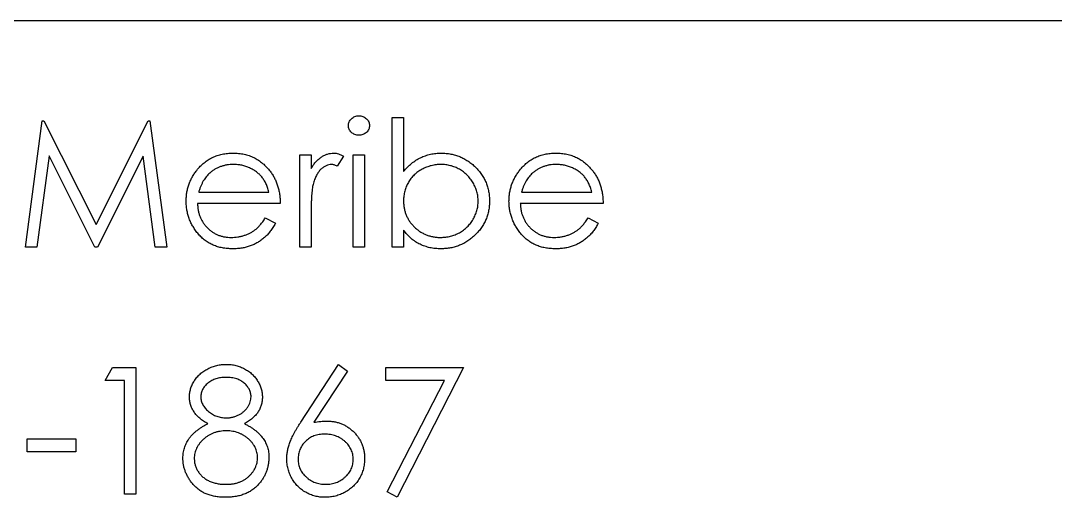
# Model space of a CAD drawing. Header units: millimetres. Extents: x -25.6 to 59.4, y -62 to 7.6.
# Drawn here: x -0.24 to 28.37, y -5.63 to 7.57 of the extents above; entities that cross this region are included whole.
import ezdxf

# ---------------------------------------------------------------- set-up
doc = ezdxf.new("R2010")
doc.units = ezdxf.units.MM

msp = doc.modelspace()

# ---------------------------------------------------------------- linework, layer by layer
at = {"color": 7, "linetype": 'Continuous', "lineweight": 25}
for p, q in [((38.139, 7.565), (-20.622, 7.565)), ((10.032, 4.887), (10.346, 4.887)), ((10.032, 1.298), (10.032, 4.887)), ((10.346, 4.887), (10.346, 3.391)), ((-0.109, 1.298), (0.353, 4.798)), ((0.353, 4.798), (0.398, 4.798)), ((0.398, 4.798), (1.843, 1.926)), ((1.843, 1.926), (3.284, 4.798)), ((3.284, 4.798), (3.33, 4.798)), ((3.33, 4.798), (3.794, 1.298)), ((0.541, 3.822), (0.207, 1.298)), ((1.81, 1.298), (0.541, 3.822)), ((3.144, 3.816), (1.88, 1.298)), ((3.479, 1.298), (3.144, 3.816)), ((7.474, 3.855), (7.788, 3.855)), ((7.474, 1.298), (7.474, 3.855)), ((7.788, 3.855), (7.788, 3.479)), ((8.685, 3.813), (8.513, 3.541)), ((8.955, 3.855), (9.269, 3.855)), ((8.955, 1.298), (8.955, 3.855)), ((9.269, 3.855), (9.269, 1.298)), ((4.68, 2.823), (6.621, 2.823)), ((13.609, 2.823), (15.551, 2.823)), ((6.935, 2.509), (4.647, 2.509)), ((15.865, 2.509), (13.576, 2.509)), ((6.522, 2.105), (6.801, 1.959)), ((7.788, 2.157), (7.788, 1.298)), ((15.451, 2.105), (15.73, 1.959)), ((10.346, 1.771), (10.346, 1.298)), ((0.207, 1.298), (-0.109, 1.298)), ((1.88, 1.298), (1.81, 1.298)), ((3.794, 1.298), (3.479, 1.298)), ((7.788, 1.298), (7.474, 1.298)), ((9.269, 1.298), (8.955, 1.298)), ((10.346, 1.298), (10.032, 1.298)), ((7.506, -3.543), (8.551, -1.946)), ((8.551, -1.946), (8.793, -2.136)), ((2.089, -2.395), (2.295, -2.036)), ((2.295, -2.036), (2.942, -2.036)), ((2.942, -2.036), (2.942, -5.536)), ((8.793, -2.136), (7.868, -3.55)), ((9.852, -2.036), (12.006, -2.036)), ((9.852, -2.395), (9.852, -2.036)), ((12.006, -2.036), (10.166, -5.625)), ((2.628, -2.395), (2.089, -2.395)), ((2.628, -5.536), (2.628, -2.395)), ((11.475, -2.395), (9.852, -2.395)), ((9.895, -5.476), (11.475, -2.395)), ((-0.065, -4.01), (1.282, -4.01)), ((-0.065, -4.369), (-0.065, -4.01)), ((1.282, -4.01), (1.282, -4.369)), ((1.282, -4.369), (-0.065, -4.369)), ((2.942, -5.536), (2.628, -5.536)), ((10.166, -5.625), (9.895, -5.476))]:
    msp.add_line(p, q, dxfattribs=at)
for points, knots in [([(8.82, 4.662), (8.821, 4.68), (8.823, 4.715), (8.84, 4.766), (8.867, 4.813), (8.905, 4.854), (8.949, 4.889), (8.999, 4.914), (9.054, 4.93), (9.091, 4.931), (9.11, 4.932)], [0, 0, 0, 0, 0.12329, 0.242149, 0.363437, 0.489745, 0.618115, 0.744894, 0.868932, 1, 1, 1, 1]), ([(9.11, 4.932), (9.13, 4.931), (9.168, 4.93), (9.223, 4.914), (9.273, 4.889), (9.318, 4.854), (9.356, 4.814), (9.383, 4.766), (9.4, 4.715), (9.402, 4.68), (9.403, 4.662)], [0, 0, 0, 0, 0.1318993, 0.2582841, 0.3843411, 0.5119796, 0.638632, 0.7592298, 0.8774122, 1, 1, 1, 1]), ([(9.11, 4.394), (9.091, 4.395), (9.054, 4.396), (8.999, 4.412), (8.949, 4.437), (8.905, 4.472), (8.867, 4.513), (8.84, 4.559), (8.823, 4.609), (8.821, 4.644), (8.82, 4.662)], [0, 0, 0, 0, 0.131867, 0.256661, 0.384213, 0.513365, 0.640443, 0.761085, 0.879146, 1, 1, 1, 1]), ([(9.403, 4.662), (9.402, 4.644), (9.4, 4.609), (9.383, 4.559), (9.356, 4.512), (9.318, 4.472), (9.273, 4.437), (9.223, 4.412), (9.168, 4.396), (9.13, 4.395), (9.11, 4.394)], [0, 0, 0, 0, 0.120162, 0.237546, 0.357497, 0.484917, 0.613329, 0.74015, 0.867301, 1, 1, 1, 1]), ([(4.627, 3.423), (4.659, 3.461), (4.721, 3.536), (4.827, 3.634), (4.941, 3.716), (5.063, 3.784), (5.193, 3.835), (5.331, 3.874), (5.476, 3.896), (5.576, 3.899), (5.627, 3.9)], [0, 0, 0, 0, 0.128835, 0.253589, 0.374643, 0.49534, 0.616325, 0.739759, 0.866842, 1, 1, 1, 1]), ([(5.627, 3.9), (5.68, 3.899), (5.783, 3.896), (5.933, 3.872), (6.075, 3.833), (6.208, 3.777), (6.334, 3.706), (6.451, 3.618), (6.561, 3.516), (6.625, 3.437), (6.657, 3.397)], [0, 0, 0, 0, 0.13204, 0.259033, 0.38188, 0.502258, 0.622752, 0.744743, 0.870109, 1, 1, 1, 1]), ([(7.788, 3.479), (7.811, 3.514), (7.856, 3.581), (7.929, 3.67), (8.005, 3.743), (8.082, 3.802), (8.163, 3.845), (8.244, 3.877), (8.328, 3.896), (8.384, 3.899), (8.412, 3.9)], [0, 0, 0, 0, 0.1600594, 0.3061124, 0.4383665, 0.5605415, 0.6753172, 0.7861136, 0.8928418, 1, 1, 1, 1]), ([(8.412, 3.9), (8.434, 3.899), (8.479, 3.897), (8.547, 3.879), (8.617, 3.852), (8.662, 3.826), (8.685, 3.813)], [0, 0, 0, 0, 0.225278, 0.463523, 0.720324, 1, 1, 1, 1]), ([(10.346, 3.391), (10.381, 3.432), (10.45, 3.511), (10.566, 3.615), (10.687, 3.703), (10.815, 3.776), (10.95, 3.831), (11.091, 3.872), (11.238, 3.896), (11.338, 3.899), (11.389, 3.9)], [0, 0, 0, 0, 0.134636, 0.262681, 0.38719, 0.50839, 0.628966, 0.749723, 0.873248, 1, 1, 1, 1]), ([(11.389, 3.9), (11.434, 3.899), (11.523, 3.896), (11.655, 3.878), (11.781, 3.848), (11.902, 3.806), (12.018, 3.75), (12.129, 3.684), (12.235, 3.604), (12.334, 3.514), (12.425, 3.415), (12.505, 3.31), (12.573, 3.2), (12.629, 3.084), (12.672, 2.964), (12.701, 2.838), (12.72, 2.706), (12.723, 2.617), (12.724, 2.572)], [0, 0, 0, 0, 0.064649, 0.127821, 0.189419, 0.250372, 0.311137, 0.372825, 0.435463, 0.500128, 0.564773, 0.627344, 0.688919, 0.749829, 0.810578, 0.872176, 0.935017, 1, 1, 1, 1]), ([(13.557, 3.423), (13.589, 3.461), (13.651, 3.536), (13.757, 3.634), (13.871, 3.716), (13.992, 3.784), (14.123, 3.835), (14.26, 3.874), (14.406, 3.896), (14.506, 3.899), (14.557, 3.9)], [0, 0, 0, 0, 0.128835, 0.253589, 0.374643, 0.49534, 0.616325, 0.739759, 0.866842, 1, 1, 1, 1]), ([(14.557, 3.9), (14.609, 3.899), (14.712, 3.896), (14.862, 3.872), (15.004, 3.833), (15.138, 3.777), (15.264, 3.706), (15.38, 3.618), (15.49, 3.516), (15.554, 3.437), (15.587, 3.397)], [0, 0, 0, 0, 0.13204, 0.259033, 0.38188, 0.502258, 0.622752, 0.744743, 0.870109, 1, 1, 1, 1]), ([(5.643, 3.586), (5.612, 3.585), (5.55, 3.584), (5.459, 3.573), (5.371, 3.554), (5.286, 3.528), (5.206, 3.493), (5.127, 3.453), (5.054, 3.403), (5.008, 3.365), (4.984, 3.346)], [0, 0, 0, 0, 0.131092, 0.259141, 0.384162, 0.505992, 0.629098, 0.750669, 0.874039, 1, 1, 1, 1]), ([(6.621, 2.823), (6.61, 2.865), (6.588, 2.945), (6.542, 3.056), (6.489, 3.155), (6.428, 3.24), (6.358, 3.316), (6.277, 3.383), (6.187, 3.442), (6.087, 3.492), (5.982, 3.535), (5.871, 3.564), (5.758, 3.583), (5.682, 3.585), (5.643, 3.586)], [0, 0, 0, 0, 0.09624, 0.185231, 0.267501, 0.3444, 0.419595, 0.496891, 0.576638, 0.660268, 0.745387, 0.83004, 0.914474, 1, 1, 1, 1]), ([(8.352, 3.586), (8.327, 3.584), (8.276, 3.581), (8.2, 3.554), (8.127, 3.511), (8.069, 3.462), (8.024, 3.416), (7.992, 3.375), (7.962, 3.329), (7.934, 3.28), (7.908, 3.225), (7.884, 3.166), (7.863, 3.102), (7.85, 3.058), (7.844, 3.035)], [0, 0, 0, 0, 0.093807, 0.191338, 0.295191, 0.410312, 0.47193, 0.536425, 0.603119, 0.674118, 0.749332, 0.828283, 0.91204, 1, 1, 1, 1]), ([(8.513, 3.541), (8.498, 3.547), (8.469, 3.56), (8.427, 3.575), (8.389, 3.584), (8.364, 3.585), (8.352, 3.586)], [0, 0, 0, 0, 0.295139, 0.56023, 0.794983, 1, 1, 1, 1]), ([(11.381, 3.586), (11.336, 3.585), (11.246, 3.581), (11.112, 3.555), (10.982, 3.514), (10.858, 3.455), (10.742, 3.383), (10.639, 3.298), (10.549, 3.201), (10.476, 3.093), (10.417, 2.975), (10.376, 2.85), (10.351, 2.718), (10.347, 2.628), (10.346, 2.581)], [0, 0, 0, 0, 0.084735, 0.168182, 0.252419, 0.338618, 0.424014, 0.506402, 0.587545, 0.668801, 0.7501, 0.831022, 0.91396, 1, 1, 1, 1]), ([(12.41, 2.572), (12.408, 2.615), (12.404, 2.703), (12.378, 2.832), (12.332, 2.958), (12.271, 3.079), (12.195, 3.192), (12.106, 3.294), (12.004, 3.381), (11.891, 3.454), (11.771, 3.514), (11.644, 3.555), (11.514, 3.581), (11.426, 3.585), (11.381, 3.586)], [0, 0, 0, 0, 0.0820663, 0.1638049, 0.2466175, 0.331983, 0.4174662, 0.5009071, 0.5841031, 0.6682542, 0.7520561, 0.8345696, 0.9166522, 1, 1, 1, 1]), ([(14.573, 3.586), (14.541, 3.585), (14.479, 3.584), (14.388, 3.573), (14.3, 3.554), (14.216, 3.528), (14.135, 3.493), (14.057, 3.453), (13.983, 3.403), (13.937, 3.365), (13.914, 3.346)], [0, 0, 0, 0, 0.131092, 0.259141, 0.384162, 0.505992, 0.629098, 0.750669, 0.874039, 1, 1, 1, 1]), ([(15.551, 2.823), (15.539, 2.865), (15.517, 2.945), (15.471, 3.056), (15.419, 3.155), (15.357, 3.24), (15.287, 3.316), (15.207, 3.383), (15.116, 3.442), (15.017, 3.492), (14.911, 3.535), (14.8, 3.564), (14.688, 3.583), (14.611, 3.585), (14.573, 3.586)], [0, 0, 0, 0, 0.09624, 0.185231, 0.267501, 0.3444, 0.419595, 0.496891, 0.576638, 0.660268, 0.745387, 0.83004, 0.914474, 1, 1, 1, 1]), ([(4.333, 2.569), (4.334, 2.609), (4.336, 2.687), (4.349, 2.802), (4.373, 2.914), (4.405, 3.023), (4.446, 3.128), (4.497, 3.231), (4.557, 3.33), (4.604, 3.392), (4.627, 3.423)], [0, 0, 0, 0, 0.128045, 0.253768, 0.377428, 0.500551, 0.623296, 0.746578, 0.872348, 1, 1, 1, 1]), ([(4.984, 3.346), (4.968, 3.331), (4.934, 3.301), (4.889, 3.248), (4.845, 3.191), (4.806, 3.128), (4.77, 3.06), (4.736, 2.986), (4.706, 2.907), (4.689, 2.852), (4.68, 2.823)], [0, 0, 0, 0, 0.109984, 0.22258, 0.3385, 0.458709, 0.585535, 0.717518, 0.854667, 1, 1, 1, 1]), ([(6.657, 3.397), (6.679, 3.367), (6.723, 3.306), (6.779, 3.208), (6.827, 3.105), (6.865, 2.997), (6.896, 2.883), (6.918, 2.763), (6.932, 2.638), (6.934, 2.553), (6.935, 2.509)], [0, 0, 0, 0, 0.1185218, 0.2362548, 0.3561744, 0.4772497, 0.6015399, 0.7296184, 0.8621583, 1, 1, 1, 1]), ([(13.262, 2.569), (13.263, 2.609), (13.266, 2.687), (13.279, 2.802), (13.302, 2.914), (13.334, 3.023), (13.376, 3.128), (13.427, 3.231), (13.487, 3.33), (13.533, 3.392), (13.557, 3.423)], [0, 0, 0, 0, 0.1280448, 0.2537679, 0.3774284, 0.5005508, 0.6232959, 0.7465783, 0.8723475, 1, 1, 1, 1]), ([(13.914, 3.346), (13.897, 3.331), (13.863, 3.301), (13.818, 3.248), (13.775, 3.191), (13.736, 3.128), (13.699, 3.06), (13.666, 2.986), (13.635, 2.907), (13.618, 2.852), (13.609, 2.823)], [0, 0, 0, 0, 0.109984, 0.22258, 0.3385, 0.458709, 0.585535, 0.717518, 0.854667, 1, 1, 1, 1]), ([(15.587, 3.397), (15.609, 3.367), (15.653, 3.306), (15.708, 3.208), (15.756, 3.105), (15.794, 2.997), (15.825, 2.883), (15.848, 2.763), (15.861, 2.638), (15.864, 2.553), (15.865, 2.509)], [0, 0, 0, 0, 0.1185218, 0.2362548, 0.3561744, 0.4772497, 0.6015399, 0.7296184, 0.8621583, 1, 1, 1, 1]), ([(7.844, 3.035), (7.839, 3.015), (7.829, 2.97), (7.819, 2.894), (7.809, 2.805), (7.802, 2.702), (7.795, 2.586), (7.791, 2.455), (7.788, 2.311), (7.788, 2.21), (7.788, 2.157)], [0, 0, 0, 0, 0.070855, 0.156938, 0.2586, 0.375891, 0.508166, 0.656238, 0.820177, 1, 1, 1, 1]), ([(10.346, 2.581), (10.347, 2.546), (10.349, 2.476), (10.363, 2.374), (10.386, 2.277), (10.418, 2.183), (10.461, 2.095), (10.512, 2.01), (10.573, 1.93), (10.642, 1.856), (10.718, 1.788), (10.799, 1.729), (10.885, 1.679), (10.975, 1.638), (11.069, 1.605), (11.168, 1.584), (11.271, 1.569), (11.341, 1.567), (11.376, 1.567)], [0, 0, 0, 0, 0.065646, 0.129212, 0.191253, 0.251958, 0.312564, 0.373562, 0.43523, 0.498536, 0.561901, 0.624098, 0.685023, 0.746051, 0.807577, 0.869943, 0.933939, 1, 1, 1, 1]), ([(5.619, 1.253), (5.57, 1.254), (5.474, 1.256), (5.335, 1.275), (5.204, 1.307), (5.08, 1.351), (4.966, 1.408), (4.859, 1.478), (4.76, 1.56), (4.672, 1.655), (4.593, 1.757), (4.523, 1.863), (4.465, 1.973), (4.417, 2.086), (4.379, 2.202), (4.352, 2.322), (4.336, 2.444), (4.334, 2.528), (4.333, 2.569)], [0, 0, 0, 0, 0.071579, 0.139629, 0.204797, 0.268135, 0.329814, 0.391301, 0.453434, 0.516552, 0.579631, 0.641119, 0.701294, 0.76081, 0.819932, 0.87892, 0.938983, 1, 1, 1, 1]), ([(4.647, 2.509), (4.649, 2.475), (4.652, 2.409), (4.666, 2.312), (4.688, 2.22), (4.719, 2.133), (4.757, 2.05), (4.803, 1.972), (4.859, 1.899), (4.921, 1.83), (4.989, 1.769), (5.062, 1.714), (5.138, 1.669), (5.219, 1.631), (5.304, 1.602), (5.393, 1.582), (5.485, 1.569), (5.548, 1.568), (5.58, 1.567)], [0, 0, 0, 0, 0.068385, 0.134476, 0.198391, 0.260753, 0.321829, 0.383037, 0.444653, 0.507398, 0.569825, 0.630778, 0.690929, 0.750945, 0.811049, 0.872331, 0.935004, 1, 1, 1, 1]), ([(11.376, 1.567), (11.422, 1.568), (11.513, 1.572), (11.646, 1.597), (11.773, 1.639), (11.894, 1.696), (12.007, 1.768), (12.108, 1.855), (12.197, 1.955), (12.272, 2.067), (12.334, 2.186), (12.377, 2.312), (12.406, 2.441), (12.408, 2.528), (12.41, 2.572)], [0, 0, 0, 0, 0.0859925, 0.1697356, 0.2526871, 0.3365263, 0.4198561, 0.5024567, 0.5852648, 0.6697998, 0.7544075, 0.83695, 0.917941, 1, 1, 1, 1]), ([(12.724, 2.572), (12.723, 2.527), (12.72, 2.439), (12.702, 2.309), (12.671, 2.184), (12.627, 2.065), (12.572, 1.95), (12.503, 1.84), (12.423, 1.735), (12.33, 1.638), (12.23, 1.548), (12.124, 1.469), (12.012, 1.401), (11.895, 1.348), (11.774, 1.304), (11.646, 1.274), (11.514, 1.257), (11.425, 1.254), (11.379, 1.253)], [0, 0, 0, 0, 0.064015, 0.126228, 0.187289, 0.247869, 0.308511, 0.369727, 0.432536, 0.497198, 0.561923, 0.625133, 0.686855, 0.748117, 0.80953, 0.871487, 0.934981, 1, 1, 1, 1]), ([(14.549, 1.253), (14.5, 1.254), (14.404, 1.256), (14.264, 1.275), (14.133, 1.307), (14.01, 1.351), (13.895, 1.408), (13.789, 1.478), (13.69, 1.56), (13.602, 1.655), (13.522, 1.757), (13.453, 1.863), (13.394, 1.973), (13.347, 2.086), (13.308, 2.202), (13.281, 2.322), (13.266, 2.444), (13.264, 2.528), (13.262, 2.569)], [0, 0, 0, 0, 0.071579, 0.139629, 0.204797, 0.268135, 0.329814, 0.391301, 0.453434, 0.516552, 0.579631, 0.641119, 0.701294, 0.76081, 0.819932, 0.87892, 0.938983, 1, 1, 1, 1]), ([(13.576, 2.509), (13.578, 2.475), (13.581, 2.409), (13.595, 2.312), (13.617, 2.22), (13.649, 2.133), (13.687, 2.05), (13.733, 1.972), (13.788, 1.899), (13.85, 1.83), (13.919, 1.769), (13.991, 1.714), (14.068, 1.669), (14.149, 1.631), (14.234, 1.602), (14.322, 1.582), (14.415, 1.569), (14.478, 1.568), (14.51, 1.567)], [0, 0, 0, 0, 0.068385, 0.134476, 0.198391, 0.260753, 0.321829, 0.383037, 0.444653, 0.507398, 0.569825, 0.630778, 0.690929, 0.750945, 0.811049, 0.872331, 0.935004, 1, 1, 1, 1]), ([(5.58, 1.567), (5.612, 1.567), (5.674, 1.569), (5.766, 1.58), (5.858, 1.599), (5.947, 1.625), (6.032, 1.657), (6.112, 1.695), (6.184, 1.737), (6.253, 1.785), (6.319, 1.844), (6.384, 1.918), (6.455, 2.005), (6.498, 2.071), (6.522, 2.105)], [0, 0, 0, 0, 0.0825923, 0.1638789, 0.2456587, 0.3277257, 0.40861, 0.4857491, 0.5591691, 0.6302685, 0.705306, 0.792065, 0.8897964, 1, 1, 1, 1]), ([(14.51, 1.567), (14.541, 1.567), (14.603, 1.569), (14.696, 1.58), (14.787, 1.599), (14.876, 1.625), (14.962, 1.657), (15.041, 1.695), (15.114, 1.737), (15.182, 1.785), (15.248, 1.844), (15.314, 1.918), (15.384, 2.005), (15.428, 2.071), (15.451, 2.105)], [0, 0, 0, 0, 0.082592, 0.163879, 0.245659, 0.327726, 0.40861, 0.485749, 0.559169, 0.630268, 0.705306, 0.792065, 0.889796, 1, 1, 1, 1]), ([(6.801, 1.959), (6.779, 1.919), (6.735, 1.843), (6.661, 1.737), (6.583, 1.642), (6.498, 1.561), (6.408, 1.489), (6.313, 1.427), (6.213, 1.374), (6.107, 1.329), (5.995, 1.295), (5.876, 1.27), (5.75, 1.255), (5.664, 1.254), (5.619, 1.253)], [0, 0, 0, 0, 0.0933699, 0.1816608, 0.2658742, 0.3463548, 0.4245999, 0.5019032, 0.5799921, 0.6584434, 0.7386722, 0.8218941, 0.9088008, 1, 1, 1, 1]), ([(11.379, 1.253), (11.327, 1.254), (11.225, 1.257), (11.076, 1.28), (10.935, 1.32), (10.8, 1.374), (10.674, 1.446), (10.555, 1.536), (10.444, 1.645), (10.379, 1.728), (10.346, 1.771)], [0, 0, 0, 0, 0.129476, 0.25388, 0.374863, 0.494283, 0.614293, 0.73697, 0.865076, 1, 1, 1, 1]), ([(15.73, 1.959), (15.708, 1.919), (15.665, 1.843), (15.59, 1.737), (15.512, 1.642), (15.427, 1.561), (15.338, 1.489), (15.243, 1.427), (15.143, 1.374), (15.037, 1.329), (14.925, 1.295), (14.805, 1.27), (14.68, 1.255), (14.593, 1.254), (14.549, 1.253)], [0, 0, 0, 0, 0.09337, 0.181661, 0.265874, 0.346355, 0.4246, 0.501903, 0.579992, 0.658443, 0.738672, 0.821894, 0.908801, 1, 1, 1, 1]), ([(4.423, -2.844), (4.424, -2.807), (4.428, -2.732), (4.454, -2.62), (4.497, -2.511), (4.556, -2.404), (4.63, -2.303), (4.718, -2.212), (4.818, -2.133), (4.931, -2.066), (5.052, -2.012), (5.18, -1.975), (5.313, -1.95), (5.403, -1.947), (5.448, -1.946)], [0, 0, 0, 0, 0.074058, 0.14887, 0.226668, 0.307735, 0.391157, 0.473929, 0.557928, 0.644989, 0.733364, 0.821092, 0.909287, 1, 1, 1, 1]), ([(5.448, -1.946), (5.493, -1.947), (5.581, -1.95), (5.71, -1.974), (5.833, -2.014), (5.951, -2.068), (6.06, -2.134), (6.156, -2.214), (6.242, -2.305), (6.312, -2.406), (6.371, -2.512), (6.411, -2.624), (6.437, -2.738), (6.44, -2.815), (6.442, -2.854)], [0, 0, 0, 0, 0.08941, 0.176306, 0.262626, 0.349446, 0.435498, 0.518928, 0.601355, 0.684256, 0.765807, 0.844877, 0.92228, 1, 1, 1, 1]), ([(5.431, -2.305), (5.406, -2.306), (5.358, -2.307), (5.288, -2.314), (5.221, -2.326), (5.157, -2.344), (5.096, -2.367), (5.038, -2.394), (4.984, -2.428), (4.934, -2.465), (4.888, -2.506), (4.847, -2.549), (4.813, -2.594), (4.785, -2.641), (4.764, -2.691), (4.748, -2.742), (4.738, -2.795), (4.737, -2.831), (4.737, -2.849)], [0, 0, 0, 0, 0.075243, 0.147209, 0.216447, 0.284025, 0.350655, 0.415031, 0.47963, 0.544652, 0.608044, 0.667828, 0.725114, 0.780992, 0.835527, 0.889438, 0.944072, 1, 1, 1, 1]), ([(6.128, -2.842), (6.127, -2.825), (6.126, -2.792), (6.117, -2.744), (6.103, -2.696), (6.084, -2.649), (6.058, -2.604), (6.028, -2.559), (5.991, -2.515), (5.949, -2.473), (5.902, -2.434), (5.85, -2.399), (5.792, -2.369), (5.73, -2.346), (5.662, -2.328), (5.59, -2.314), (5.512, -2.307), (5.458, -2.306), (5.431, -2.305)], [0, 0, 0, 0, 0.050902, 0.101034, 0.151084, 0.203062, 0.256248, 0.310847, 0.368769, 0.430015, 0.49252, 0.556049, 0.621996, 0.690192, 0.761385, 0.836356, 0.915487, 1, 1, 1, 1]), ([(4.934, -3.586), (4.893, -3.564), (4.815, -3.521), (4.711, -3.442), (4.621, -3.357), (4.549, -3.263), (4.492, -3.164), (4.453, -3.06), (4.427, -2.954), (4.424, -2.881), (4.423, -2.844)], [0, 0, 0, 0, 0.14586, 0.282426, 0.41085, 0.535029, 0.654701, 0.770133, 0.884556, 1, 1, 1, 1]), ([(4.737, -2.849), (4.737, -2.867), (4.739, -2.903), (4.749, -2.957), (4.765, -3.009), (4.79, -3.059), (4.819, -3.109), (4.856, -3.157), (4.899, -3.204), (4.948, -3.249), (5.002, -3.291), (5.058, -3.327), (5.117, -3.358), (5.178, -3.383), (5.242, -3.403), (5.307, -3.416), (5.375, -3.425), (5.42, -3.426), (5.443, -3.427)], [0, 0, 0, 0, 0.054564, 0.107826, 0.161924, 0.21751, 0.274498, 0.334815, 0.397555, 0.464755, 0.532901, 0.600097, 0.665354, 0.731084, 0.796883, 0.863292, 0.930831, 1, 1, 1, 1]), ([(5.443, -3.427), (5.473, -3.426), (5.532, -3.424), (5.62, -3.408), (5.705, -3.383), (5.786, -3.348), (5.862, -3.304), (5.93, -3.252), (5.989, -3.192), (6.039, -3.126), (6.077, -3.056), (6.107, -2.985), (6.124, -2.914), (6.127, -2.866), (6.128, -2.842)], [0, 0, 0, 0, 0.08969, 0.178494, 0.266838, 0.356558, 0.445334, 0.530806, 0.614076, 0.697707, 0.779142, 0.855354, 0.928557, 1, 1, 1, 1]), ([(6.442, -2.854), (6.44, -2.892), (6.438, -2.966), (6.414, -3.075), (6.374, -3.177), (6.32, -3.273), (6.248, -3.362), (6.162, -3.444), (6.06, -3.52), (5.984, -3.564), (5.945, -3.586)], [0, 0, 0, 0, 0.121904, 0.239413, 0.35541, 0.472091, 0.592859, 0.718703, 0.854892, 1, 1, 1, 1]), ([(4.243, -4.545), (4.244, -4.52), (4.245, -4.472), (4.253, -4.4), (4.265, -4.33), (4.283, -4.262), (4.306, -4.196), (4.334, -4.132), (4.367, -4.07), (4.405, -4.009), (4.45, -3.95), (4.5, -3.893), (4.557, -3.837), (4.62, -3.784), (4.689, -3.731), (4.765, -3.681), (4.846, -3.631), (4.904, -3.601), (4.934, -3.586)], [0, 0, 0, 0, 0.058854, 0.116315, 0.172675, 0.22878, 0.28458, 0.340257, 0.39663, 0.453507, 0.512318, 0.572648, 0.636022, 0.702363, 0.771483, 0.844184, 0.92007, 1, 1, 1, 1]), ([(5.945, -3.586), (5.973, -3.601), (6.029, -3.63), (6.109, -3.677), (6.182, -3.726), (6.25, -3.776), (6.311, -3.828), (6.367, -3.882), (6.416, -3.937), (6.46, -3.994), (6.498, -4.052), (6.531, -4.113), (6.559, -4.175), (6.582, -4.24), (6.6, -4.306), (6.613, -4.374), (6.619, -4.445), (6.621, -4.492), (6.621, -4.516)], [0, 0, 0, 0, 0.079525, 0.1551, 0.22722, 0.295911, 0.362056, 0.42552, 0.485813, 0.544495, 0.60146, 0.657841, 0.713974, 0.769468, 0.82613, 0.882885, 0.940701, 1, 1, 1, 1]), ([(7.115, -4.56), (7.116, -4.524), (7.119, -4.45), (7.135, -4.339), (7.162, -4.225), (7.193, -4.128), (7.225, -4.049), (7.251, -3.985), (7.285, -3.919), (7.32, -3.849), (7.361, -3.777), (7.405, -3.701), (7.454, -3.623), (7.489, -3.57), (7.506, -3.543)], [0, 0, 0, 0, 0.097818, 0.199726, 0.305276, 0.415811, 0.474472, 0.537274, 0.603657, 0.674299, 0.749834, 0.828598, 0.912378, 1, 1, 1, 1]), ([(7.868, -3.55), (7.93, -3.54), (8.05, -3.521), (8.171, -3.518), (8.23, -3.516)], [0, 0, 0, 0, 0.512659, 1, 1, 1, 1]), ([(8.23, -3.516), (8.266, -3.517), (8.336, -3.519), (8.439, -3.534), (8.538, -3.557), (8.632, -3.59), (8.722, -3.632), (8.809, -3.683), (8.89, -3.745), (8.968, -3.815), (9.038, -3.891), (9.1, -3.973), (9.152, -4.059), (9.195, -4.149), (9.228, -4.244), (9.252, -4.344), (9.266, -4.447), (9.268, -4.518), (9.269, -4.553)], [0, 0, 0, 0, 0.065231, 0.128405, 0.190067, 0.250943, 0.311546, 0.372863, 0.435024, 0.499072, 0.563091, 0.62551, 0.68668, 0.747283, 0.808563, 0.870742, 0.934341, 1, 1, 1, 1]), ([(5.451, -3.786), (5.42, -3.786), (5.359, -3.787), (5.27, -3.799), (5.184, -3.816), (5.102, -3.842), (5.024, -3.875), (4.949, -3.915), (4.879, -3.962), (4.813, -4.016), (4.754, -4.074), (4.701, -4.136), (4.657, -4.199), (4.621, -4.266), (4.591, -4.334), (4.572, -4.406), (4.56, -4.48), (4.558, -4.53), (4.557, -4.556)], [0, 0, 0, 0, 0.0712687, 0.1398118, 0.2064974, 0.2715352, 0.3360818, 0.4005284, 0.4649838, 0.5300503, 0.5944234, 0.6555827, 0.7148491, 0.7721151, 0.8289992, 0.8851222, 0.9420794, 1, 1, 1, 1]), ([(6.307, -4.523), (6.306, -4.499), (6.305, -4.452), (6.293, -4.382), (6.273, -4.314), (6.246, -4.249), (6.21, -4.186), (6.167, -4.124), (6.115, -4.065), (6.057, -4.009), (5.993, -3.957), (5.925, -3.911), (5.854, -3.872), (5.78, -3.841), (5.702, -3.816), (5.621, -3.799), (5.537, -3.788), (5.48, -3.786), (5.451, -3.786)], [0, 0, 0, 0, 0.057339, 0.113063, 0.169181, 0.225775, 0.283826, 0.343454, 0.405907, 0.471392, 0.538003, 0.603064, 0.667602, 0.732225, 0.797005, 0.863048, 0.930357, 1, 1, 1, 1]), ([(8.165, -3.875), (8.138, -3.876), (8.086, -3.878), (8.009, -3.887), (7.937, -3.903), (7.868, -3.924), (7.803, -3.953), (7.742, -3.989), (7.685, -4.03), (7.633, -4.078), (7.585, -4.13), (7.544, -4.185), (7.508, -4.243), (7.479, -4.303), (7.457, -4.367), (7.44, -4.433), (7.431, -4.502), (7.43, -4.549), (7.429, -4.572)], [0, 0, 0, 0, 0.070599, 0.137901, 0.203196, 0.26679, 0.329106, 0.390654, 0.452653, 0.515748, 0.577926, 0.63893, 0.698351, 0.757296, 0.816394, 0.876267, 0.936817, 1, 1, 1, 1]), ([(8.955, -4.572), (8.954, -4.548), (8.953, -4.502), (8.941, -4.433), (8.924, -4.367), (8.898, -4.303), (8.865, -4.242), (8.825, -4.185), (8.778, -4.129), (8.724, -4.078), (8.665, -4.03), (8.602, -3.989), (8.537, -3.954), (8.468, -3.924), (8.396, -3.903), (8.322, -3.887), (8.244, -3.878), (8.191, -3.876), (8.165, -3.875)], [0, 0, 0, 0, 0.061138, 0.119994, 0.178225, 0.236256, 0.294929, 0.354716, 0.41673, 0.480664, 0.545832, 0.609758, 0.672971, 0.736017, 0.799839, 0.864775, 0.931088, 1, 1, 1, 1]), ([(5.427, -5.625), (5.38, -5.624), (5.289, -5.622), (5.156, -5.607), (5.032, -5.58), (4.916, -5.544), (4.809, -5.496), (4.711, -5.437), (4.622, -5.369), (4.543, -5.29), (4.473, -5.205), (4.411, -5.117), (4.36, -5.026), (4.317, -4.935), (4.284, -4.84), (4.261, -4.744), (4.246, -4.645), (4.244, -4.578), (4.243, -4.545)], [0, 0, 0, 0, 0.078556, 0.152863, 0.22356, 0.290375, 0.355403, 0.418291, 0.480389, 0.543073, 0.604924, 0.664398, 0.721943, 0.778375, 0.83383, 0.888861, 0.944089, 1, 1, 1, 1]), ([(4.557, -4.556), (4.559, -4.587), (4.561, -4.649), (4.583, -4.741), (4.617, -4.831), (4.665, -4.916), (4.725, -4.996), (4.798, -5.066), (4.88, -5.128), (4.974, -5.178), (5.077, -5.218), (5.189, -5.245), (5.307, -5.264), (5.389, -5.266), (5.431, -5.266)], [0, 0, 0, 0, 0.074898, 0.148596, 0.224471, 0.302323, 0.381919, 0.461149, 0.542417, 0.626716, 0.714597, 0.804903, 0.900127, 1, 1, 1, 1]), ([(5.431, -5.266), (5.464, -5.266), (5.527, -5.265), (5.621, -5.254), (5.708, -5.237), (5.791, -5.212), (5.869, -5.181), (5.941, -5.142), (6.009, -5.098), (6.07, -5.045), (6.125, -4.988), (6.174, -4.928), (6.216, -4.867), (6.249, -4.802), (6.275, -4.736), (6.294, -4.667), (6.305, -4.596), (6.307, -4.547), (6.307, -4.523)], [0, 0, 0, 0, 0.076559, 0.149161, 0.218827, 0.285567, 0.350313, 0.414125, 0.477179, 0.540368, 0.602202, 0.662034, 0.719934, 0.775907, 0.831115, 0.886667, 0.942552, 1, 1, 1, 1]), ([(6.621, -4.516), (6.621, -4.55), (6.619, -4.617), (6.606, -4.715), (6.586, -4.811), (6.557, -4.903), (6.519, -4.993), (6.473, -5.079), (6.42, -5.163), (6.378, -5.215), (6.356, -5.241)], [0, 0, 0, 0, 0.128158, 0.253673, 0.377325, 0.499385, 0.622918, 0.745839, 0.871395, 1, 1, 1, 1]), ([(8.175, -5.625), (8.128, -5.624), (8.035, -5.621), (7.897, -5.594), (7.766, -5.55), (7.64, -5.49), (7.524, -5.414), (7.42, -5.322), (7.328, -5.217), (7.252, -5.099), (7.192, -4.971), (7.147, -4.838), (7.121, -4.7), (7.117, -4.607), (7.115, -4.56)], [0, 0, 0, 0, 0.084335, 0.167052, 0.249566, 0.33274, 0.415915, 0.497828, 0.580373, 0.6646, 0.749467, 0.83251, 0.915639, 1, 1, 1, 1]), ([(7.429, -4.572), (7.43, -4.596), (7.431, -4.642), (7.442, -4.711), (7.459, -4.776), (7.484, -4.839), (7.515, -4.9), (7.555, -4.957), (7.599, -5.013), (7.652, -5.064), (7.708, -5.111), (7.769, -5.153), (7.832, -5.188), (7.899, -5.216), (7.968, -5.239), (8.04, -5.255), (8.115, -5.264), (8.166, -5.266), (8.192, -5.266)], [0, 0, 0, 0, 0.061842, 0.121262, 0.180746, 0.239231, 0.298308, 0.358183, 0.420359, 0.484792, 0.549938, 0.613718, 0.676681, 0.739154, 0.8022, 0.86674, 0.93205, 1, 1, 1, 1]), ([(9.269, -4.553), (9.267, -4.602), (9.265, -4.699), (9.237, -4.839), (9.193, -4.973), (9.131, -5.098), (9.054, -5.214), (8.96, -5.317), (8.853, -5.408), (8.732, -5.485), (8.601, -5.548), (8.463, -5.593), (8.321, -5.62), (8.224, -5.624), (8.175, -5.625)], [0, 0, 0, 0, 0.085948, 0.169125, 0.250399, 0.33229, 0.413364, 0.494172, 0.576022, 0.660757, 0.745783, 0.830044, 0.914028, 1, 1, 1, 1]), ([(8.192, -5.266), (8.218, -5.266), (8.269, -5.264), (8.344, -5.255), (8.416, -5.239), (8.485, -5.216), (8.552, -5.188), (8.615, -5.153), (8.675, -5.111), (8.732, -5.064), (8.784, -5.013), (8.829, -4.957), (8.868, -4.9), (8.9, -4.84), (8.925, -4.776), (8.942, -4.711), (8.953, -4.642), (8.954, -4.596), (8.955, -4.572)], [0, 0, 0, 0, 0.0679624, 0.1332834, 0.1978353, 0.260892, 0.3233765, 0.3863501, 0.4496377, 0.5147953, 0.5792399, 0.6418142, 0.7013586, 0.7607268, 0.8192221, 0.8787162, 0.9381474, 1, 1, 1, 1]), ([(6.356, -5.241), (6.329, -5.272), (6.273, -5.333), (6.178, -5.412), (6.074, -5.478), (5.962, -5.532), (5.84, -5.574), (5.71, -5.604), (5.572, -5.622), (5.476, -5.624), (5.427, -5.625)], [0, 0, 0, 0, 0.119283, 0.237093, 0.354796, 0.474576, 0.59746, 0.724926, 0.858883, 1, 1, 1, 1])]:
    msp.add_open_spline(points, degree=3, knots=knots, dxfattribs=at)

doc.saveas('drawing.dxf')
